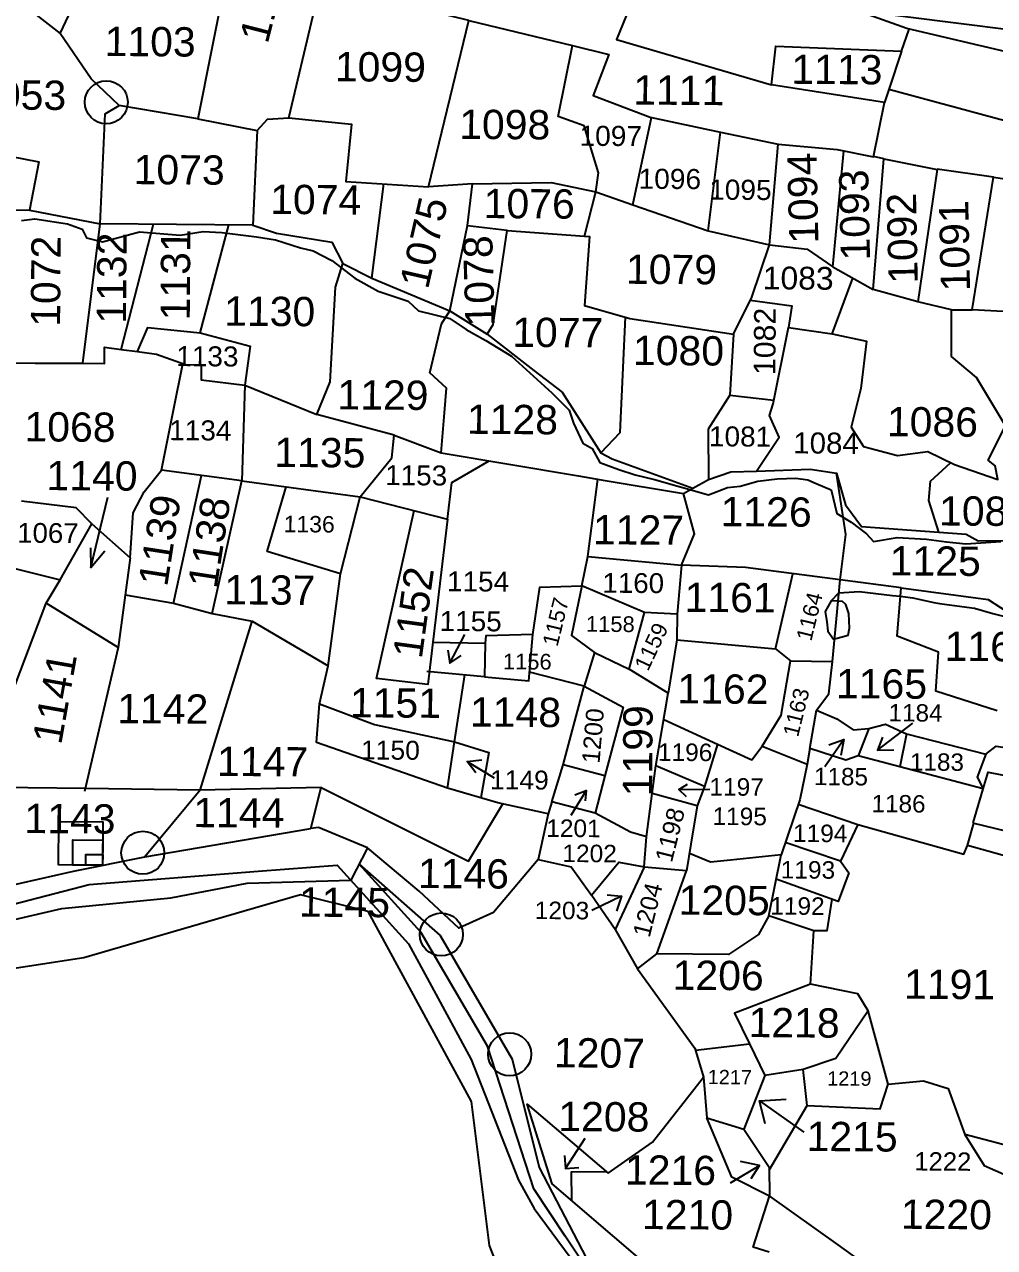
# Model space of a CAD drawing. Header units: inches. Extents: x 215816 to 245985, y 1583903 to 1595496.
# Drawn here: x 227119 to 227749, y 1586894 to 1587689 of the extents above; entities that cross this region are included whole.
import ezdxf

# ---------------------------------------------------------------- set-up
doc = ezdxf.new("R2010")
doc.units = ezdxf.units.IN
doc.header["$MEASUREMENT"] = 0
for name, color, linetype in [('BOUNDRY STONES', 240, 'Continuous'), ('PLOTS', 7, 'Continuous'), ('PLOTS NO', 7, 'Continuous'), ('ROADS', 1, 'Continuous'), ('STREAMS', 4, 'Continuous'), ('wells', 7, 'Continuous')]:
    doc.layers.add(name, color=color, linetype=linetype)
doc.styles.get("Standard").update_dxf_attribs({"font": 'arial.ttf'})

msp = doc.modelspace()

# ---------------------------------------------------------------- linework, layer by layer
at = {"layer": 'BOUNDRY STONES', "color": 0}
for points in [[(227161.75689, 1587335.73725), (227172.71091, 1587381.35732)], [(227161.49392, 1587348.49219), (227161.75689, 1587335.73725), (227170.69131, 1587346.65511)], [(227395.1175, 1587273.49025), (227404.81615, 1587292.19618)], [(227393.7614, 1587282.00199), (227395.1175, 1587273.49025), (227402.59189, 1587278.39628)], [(227673.15461, 1587216.94581), (227696.30653, 1587234.49271)], [(227651.2403, 1587223.83341), (227639.06961, 1587206.20793)], [(227641.65065, 1587220.35952), (227651.2403, 1587223.83341), (227649.39562, 1587213.57331)], [(227676.40355, 1587225.42459), (227673.15461, 1587216.94581), (227683.78415, 1587217.22399)], [(227411.96541, 1587202.16511), (227406.3509, 1587209.64457), (227415.92281, 1587210.63883)], [(227406.3509, 1587209.64457), (227423.98653, 1587198.89082)], [(227483.79621, 1587190.66927), (227473.76107, 1587174.44551)], [(227476.33703, 1587187.88864), (227483.79621, 1587190.66927), (227483.03958, 1587183.94391)], [(227548.94982, 1587186.6605), (227544.02351, 1587191.30103), (227549.71659, 1587194.8028)], [(227544.02351, 1587191.30103), (227564.21735, 1587191.51077)], [(227506.68637, 1587122.13491), (227487.48932, 1587112.70749)], [(227497.48137, 1587122.90928), (227506.68637, 1587122.13491), (227503.42729, 1587112.23918)], [(227600.21216, 1586974.09695), (227596.42206, 1586989.00264), (227613.7871, 1586989.94112)], [(227596.42206, 1586989.00264), (227625.32471, 1586968.60346)], [(227470.34724, 1586944.9149), (227483.2416, 1586964.66072)], [(227469.69961, 1586953.42158), (227470.34724, 1586944.9149), (227479.11791, 1586945.58263)], [(227577.61914, 1586935.6452), (227596.47463, 1586946.84632)], [(227591.10029, 1586938.38274), (227596.47463, 1586946.84632), (227584.0942, 1586949.41468)]]:
    msp.add_lwpolyline(points, dxfattribs=at)
for centre in [(227171.71489, 1587638.19686), (227195.50021, 1587150.22219), (227389.60428, 1587097.1124), (227434.03677, 1587019.21333)]:
    msp.add_circle(centre, 13.978, dxfattribs=at)
at = {"layer": 'PLOTS'}
for points in [[(227954.45274, 1587644.93644), (227945.82701, 1587629.67777), (227829.64033, 1587653.84133), (227692.32782, 1587686.21089), (227517.51154, 1587748.54251), (227479.61929, 1587768.66922), (227422.16993, 1587827.15318), (227453.68183, 1587905.69221)], [(226990.48105, 1587647.23274), (227028.24911, 1587622.37823), (227032.53098, 1587606.64485), (227049.50614, 1587606.52337), (227075.48729, 1587734.85912), (227107.51492, 1587709.71668), (227141.68412, 1587682.89305), (227160.59385, 1587722.98731), (227186.31975, 1587810.07506), (227199.94251, 1587836.38315)], [(227422.16993, 1587827.15318), (227424.15223, 1587769.49643), (227518.49742, 1587715.77194), (227503.42655, 1587679.00408), (227604.29186, 1587649.58344), (227607.16047, 1587674.72344), (227688.77581, 1587671.45232), (227680.53181, 1587646.59507), (227677.7086, 1587638.08253), (227604.29186, 1587649.58344)], [(227231.19743, 1587627.4848), (227269.74864, 1587619.79122), (227276.62056, 1587627.28698), (227290.43454, 1587627.98124), (227321.98635, 1587761.82679)], [(227290.43454, 1587627.98124), (227331.22828, 1587624.02279), (227327.608, 1587586.71413), (227381.25209, 1587583.21475), (227407.48935, 1587691.36257), (227383.56778, 1587697.16607), (227391.8809, 1587736.13104)], [(227248.81645, 1587715.77065), (227231.19743, 1587627.4848), (227180.1495, 1587636.09876), (227161.86092, 1587653.36142), (227141.68412, 1587682.89305)], [(227407.48935, 1587691.36257), (227474.80872, 1587675.03052), (227498.60291, 1587669.25792), (227488.44572, 1587642.54162), (227525.46897, 1587628.46586), (227571.1292, 1587618.79413), (227608.60352, 1587610.85633), (227646.91638, 1587607.38546), (227670.58652, 1587602.76451), (227677.7086, 1587638.08253)], [(227688.77581, 1587671.45232), (227693.84515, 1587685.66988)], [(227409.87616, 1587585.27173), (227461.13721, 1587586.05987), (227490.09557, 1587579.89127), (227491.91667, 1587592.31694), (227482.42808, 1587622.97084), (227465.68681, 1587628.84605), (227474.80872, 1587675.03052)], [(227890.20527, 1587558.17831), (227928.80116, 1587552.59974), (227928.82879, 1587579.70654), (227904.40911, 1587586.92854), (227793.7276, 1587616.0202), (227680.53181, 1587646.59507)], [(227121.85853, 1587568.07798), (227167.67675, 1587559.18047), (227171.09517, 1587630.74758), (227180.1495, 1587636.09876)], [(227490.09557, 1587579.89127), (227514.19018, 1587571.57477), (227526.20769, 1587628.30939)], [(227269.74864, 1587619.79122), (227266.98939, 1587558.31045), (227167.67675, 1587559.18047)], [(227514.19018, 1587571.57477), (227563.06039, 1587554.70672), (227571.1292, 1587618.79413)], [(227051.1141, 1587614.46602), (227127.96849, 1587599.54156), (227121.85853, 1587568.07798), (227096.08462, 1587567.6469), (227080.4608, 1587584.79354), (227057.27924, 1587589.33982), (227047.84449, 1587586.64932)], [(227563.06039, 1587554.70672), (227603.0415, 1587545.57828), (227608.60352, 1587610.85633)], [(227603.0415, 1587545.57828), (227627.57122, 1587542.72797), (227644.10686, 1587531.09876), (227651.31698, 1587606.52636)], [(227644.10686, 1587531.09876), (227670.45803, 1587516.46222), (227677.4142, 1587601.52423), (227670.61298, 1587602.89574)], [(227677.4142, 1587601.52423), (227711.95505, 1587594.55888), (227699.53421, 1587508.47445), (227670.45803, 1587516.46222)], [(227721.30789, 1587503.28384), (227734.79987, 1587503.33485), (227748.72493, 1587589.46513), (227711.98496, 1587594.76621)], [(227748.72493, 1587589.46513), (227792.83849, 1587583.10013), (227775.21556, 1587501.00115), (227734.79987, 1587503.33485)], [(227266.98939, 1587558.31045), (227282.51239, 1587553.03423), (227318.5102, 1587547.25125), (227325.47561, 1587533.38807), (227344.44998, 1587523.73638), (227352.16668, 1587585.11209)], [(227344.44998, 1587523.73638), (227395.21024, 1587502.57987), (227406.69963, 1587558.15983), (227409.87616, 1587585.27173), (227381.25209, 1587583.21475)], [(227432.49197, 1587554.82168), (227482.71926, 1587551.13626), (227490.09557, 1587579.89127)], [(227091.59591, 1587468.8592), (227108.51374, 1587468.76115), (227125.43736, 1587468.66307), (227156.53859, 1587468.48283), (227167.67675, 1587559.18047)], [(227156.53859, 1587468.48283), (227170.51069, 1587468.40185), (227170.57175, 1587478.93784), (227181.49435, 1587477.49936), (227202.54738, 1587558.87499)], [(227181.49435, 1587477.49936), (227191.99855, 1587476.11599), (227198.78931, 1587491.83016), (227232.87608, 1587488.31348), (227251.39063, 1587558.4471)], [(227395.21024, 1587502.57987), (227419.36341, 1587487.33902), (227423.39935, 1587493.73504), (227432.49197, 1587554.82168), (227406.66308, 1587557.84789)], [(227482.71926, 1587551.13626), (227485.96405, 1587550.89817), (227482.66647, 1587505.95671), (227512.13643, 1587497.6592), (227579.6235, 1587487.53081), (227591.50598, 1587511.58406), (227603.0415, 1587545.57828)], [(227232.87608, 1587488.31348), (227265.28852, 1587479.627), (227261.83237, 1587454.28804), (227308.63344, 1587435.13491), (227317.36151, 1587456.46213), (227320.68774, 1587517.95788), (227325.47561, 1587533.38807)], [(227590.5197, 1587509.58758), (227617.4231, 1587505.74436), (227615.41697, 1587491.70106), (227643.76784, 1587487.65106), (227657.28245, 1587523.78049)], [(227643.76784, 1587487.65106), (227666.0576, 1587482.89752), (227662.34311, 1587452.15851), (227656.0056, 1587426.92616), (227664.09131, 1587414.32316), (227686.34776, 1587408.50966), (227706.00125, 1587411.02987), (227723.41325, 1587402.59018), (227751.46611, 1587392.91034), (227749.69876, 1587401.73694), (227745.23342, 1587405.59375), (227756.54141, 1587427.79715), (227737.6332, 1587459.26366), (227721.42297, 1587472.85003), (227721.30789, 1587503.28384), (227699.53421, 1587508.47445)], [(227358.83244, 1587421.78404), (227389.48573, 1587410.27747), (227391.59476, 1587436.22921), (227392.89738, 1587452.25799), (227382.16396, 1587462.2114), (227389.77747, 1587494.25005), (227395.21024, 1587502.57987)], [(227493.37229, 1587410.25302), (227505.96521, 1587423.39049), (227509.40816, 1587498.42736)], [(227594.54054, 1587398.39328), (227609.35241, 1587420.40541), (227602.92781, 1587434.52431), (227605.38717, 1587442.22968), (227615.41697, 1587491.70106)], [(227419.36341, 1587487.33902), (227449.83548, 1587463.78661), (227468.11188, 1587449.66045), (227488.82848, 1587417.34158), (227493.37229, 1587410.25302), (227500.66258, 1587406.27319), (227553.07561, 1587387.36303), (227563.24751, 1587392.95373), (227577.87911, 1587397.82604), (227594.54054, 1587398.39328), (227629.49769, 1587399.58339), (227646.46932, 1587396.97), (227652.52731, 1587376.45985), (227662.9014, 1587362.31269), (227713.19134, 1587358.69206), (227730.79613, 1587357.4246), (227738.73795, 1587353.01735), (227762.26702, 1587353.36384), (227778.13677, 1587346.87284)], [(227579.6235, 1587487.53081), (227577.26339, 1587447.79811), (227605.86409, 1587444.58203)], [(227191.99855, 1587476.11599), (227204.48182, 1587474.47197), (227223.20262, 1587467.59538), (227233.54171, 1587467.41474), (227233.37142, 1587457.66796), (227261.83237, 1587454.28804), (227259.84203, 1587392.01138), (227207.57999, 1587399.04854), (227215.38037, 1587437.9466), (227221.4547, 1587468.23743)], [(227577.26339, 1587447.79811), (227563.16563, 1587425.5555), (227563.24751, 1587392.95373)], [(227259.84203, 1587392.01138), (227336.74493, 1587381.6563), (227357.5247, 1587407.03408), (227358.83244, 1587421.78404), (227308.63344, 1587435.13491)], [(227336.74493, 1587381.6563), (227393.56517, 1587367.24376), (227396.3675, 1587391.0777), (227420.72458, 1587405.0265)], [(227389.48573, 1587410.27747), (227478.76308, 1587395.27075), (227493.60575, 1587392.77583), (227547.19122, 1587383.76859), (227553.07561, 1587387.36303)], [(227713.19134, 1587358.69206), (227706.6417, 1587379.33341), (227707.76177, 1587391.85371), (227720.78643, 1587403.86342)], [(227187.31989, 1587341.9994), (227189.28547, 1587371.21743), (227196.37765, 1587384.97091), (227207.57999, 1587399.04854)], [(227688.6283, 1587322.39365), (227648.86707, 1587327.59866), (227652.73798, 1587357.16869), (227646.46932, 1587396.97)], [(227184.04699, 1587317.95244), (227215.44943, 1587312.44447), (227233.71101, 1587395.52996)], [(227215.44943, 1587312.44447), (227240.59433, 1587305.79474), (227259.84203, 1587392.01138)], [(227324.04863, 1587331.60221), (227276.32942, 1587346.22732), (227288.63017, 1587388.13502)], [(227489.20284, 1587280.51228), (227511.76208, 1587269.65797), (227521.66421, 1587306.53966), (227480.90832, 1587323.70536), (227484.91793, 1587342.9207), (227491.48163, 1587393.13287)], [(227240.59433, 1587305.79474), (227266.70086, 1587300.83938), (227316.08531, 1587271.7646), (227324.04863, 1587331.60221), (227336.74493, 1587381.6563)], [(227484.91793, 1587342.9207), (227545.88698, 1587337.26159), (227554.26813, 1587357.51673), (227547.19122, 1587383.76859)], [(227110.46424, 1587335.41647), (227141.70606, 1587327.67915), (227162.42315, 1587364.05093), (227152.18169, 1587374.43375), (227116.59978, 1587378.91884)], [(227393.56517, 1587367.24376), (227384.14672, 1587287.13948), (227380.92287, 1587259.72045), (227347.49409, 1587263.65092), (227371.98135, 1587372.71853)], [(227162.42315, 1587364.05093), (227187.31989, 1587341.9994), (227179.38426, 1587283.69405), (227132.55734, 1587312.51132), (227141.70606, 1587327.67915)], [(227751.01124, 1587242.51729), (227711.27552, 1587255.41943), (227712.81662, 1587280.65722), (227686.07257, 1587291.14229), (227688.6283, 1587322.39365), (227745.1285, 1587314.99741), (227761.18439, 1587304.58875), (227771.41969, 1587320.37722), (227778.13677, 1587346.87284)], [(227545.88698, 1587337.26159), (227542.93523, 1587305.46056), (227521.66421, 1587306.53966)], [(227648.86707, 1587327.59866), (227587.32379, 1587335.65507), (227545.88698, 1587337.26159)], [(227542.75142, 1587288.72492), (227606.87952, 1587282.7813), (227618.09543, 1587331.62686)], [(227606.87952, 1587282.7813), (227616.73621, 1587275.13614), (227643.9397, 1587274.55302), (227648.86707, 1587327.59866)], [(227449.17704, 1587292.23983), (227453.73662, 1587322.97442), (227480.90832, 1587323.70536), (227474.19425, 1587291.52941), (227489.20284, 1587280.51228), (227482.38753, 1587258.66977), (227446.92989, 1587267.74986)], [(227056.37245, 1587117.49882), (227087.06732, 1587192.91467), (227132.55734, 1587312.51132)], [(227232.79162, 1587190.98871), (227266.70086, 1587300.83938)], [(227542.93523, 1587305.46056), (227542.75142, 1587288.72492), (227537.06657, 1587254.03518), (227511.76208, 1587269.65797)], [(227417.63689, 1587264.71535), (227446.4092, 1587262.07526), (227449.17704, 1587292.23983), (227418.63797, 1587291.35183), (227418.07718, 1587286.45221)], [(227384.14672, 1587287.13948), (227418.07718, 1587286.45221), (227417.63689, 1587264.71535), (227380.09473, 1587268.16014)], [(227179.38426, 1587283.69405), (227157.65921, 1587190.03768)], [(227393.52897, 1587192.34635), (227308.46695, 1587221.84501), (227310.4191, 1587246.98084), (227316.08531, 1587271.7646)], [(227598.30013, 1587219.56249), (227610.64617, 1587239.77986), (227616.73621, 1587275.13614)], [(227633.65177, 1587242.9288), (227641.6449, 1587253.542), (227643.9397, 1587274.55302)], [(227310.4191, 1587246.98084), (227346.12198, 1587233.61913), (227398.17464, 1587222.42201), (227404.88822, 1587265.88514)], [(227482.38753, 1587258.66977), (227507.91163, 1587244.92988), (227496.02578, 1587200.18153), (227468.79401, 1587207.4147), (227482.40557, 1587258.66007)], [(227523.08071, 1587160.57693), (227526.81017, 1587188.75541), (227529.18964, 1587206.73382), (227537.06657, 1587254.03518)], [(227534.22091, 1587236.94684), (227569.15322, 1587220.9302), (227560.65082, 1587193.39161), (227529.18964, 1587206.73382)], [(227629.31201, 1587218.09079), (227633.65177, 1587242.9288), (227646.86012, 1587237.38161), (227657.42028, 1587230.1589), (227667.57687, 1587231.00849), (227660.61791, 1587213.3519)], [(227667.57687, 1587231.00849), (227678.43953, 1587233.8126), (227692.12142, 1587227.60506), (227687.82276, 1587206.14447)], [(227461.47072, 1587183.38909), (227459.06204, 1587175.48689), (227426.29833, 1587182.67778), (227393.52897, 1587192.34635), (227398.17464, 1587222.42201), (227420.45384, 1587215.35523), (227415.28852, 1587185.92622)], [(227569.15322, 1587220.9302), (227591.47373, 1587210.69613), (227598.30013, 1587219.56249), (227627.52971, 1587207.89007), (227622.6295, 1587184.6347), (227610.52946, 1587148.83752)], [(227692.12142, 1587227.60506), (227743.6247, 1587214.42793), (227738.09645, 1587199.48162), (227741.93315, 1587191.80889)], [(227735.41401, 1587169.7113), (227741.93315, 1587191.80889), (227687.82276, 1587206.14447), (227660.61791, 1587213.3519), (227652.6735, 1587210.54592), (227629.31201, 1587218.09079), (227627.52971, 1587207.89007)], [(227743.6247, 1587214.42793), (227750.50315, 1587219.55288), (227838.53119, 1587206.01202), (227836.07713, 1587185.21646)], [(227496.02578, 1587200.18153), (227489.58215, 1587175.92226), (227461.47072, 1587183.38909), (227468.79401, 1587207.4147)], [(227232.79162, 1587190.98871), (227158.19675, 1587191.97459), (227082.92275, 1587192.96945), (227007.21931, 1587203.76261)], [(227741.93315, 1587191.80889), (227745.10442, 1587202.55838), (227833.42465, 1587185.52947), (227863.91736, 1587181.93106)], [(227311.44782, 1587192.74496), (227232.79162, 1587190.98871), (227196.71853, 1587147.50125), (227304.8485, 1587166.10578)], [(227341.63988, 1587153.35461), (227309.83665, 1587166.60384), (227304.8485, 1587166.10578), (227311.44782, 1587192.74496), (227407.23448, 1587144.73557), (227429.57085, 1587181.95954)], [(227560.65082, 1587193.39161), (227556.00875, 1587180.80076), (227526.81017, 1587188.75541)], [(227621.67166, 1587181.801), (227660.38446, 1587168.53436), (227649.10829, 1587144.77872), (227613.25405, 1587156.89804)], [(227459.06204, 1587175.48689), (227452.55711, 1587145.84423), (227423.6206, 1587111.30903), (227400.90269, 1587101.15881), (227375.26312, 1587125.36008), (227341.63988, 1587153.35461), (227330.79969, 1587132.3324)], [(227452.55711, 1587145.84423), (227474.10687, 1587141.11525), (227487.18455, 1587122.67052), (227504.97735, 1587144.15201), (227521.4563, 1587141.07714), (227523.08071, 1587160.57693), (227512.63276, 1587163.60872), (227489.58215, 1587175.92226)], [(227556.00875, 1587180.80076), (227551.88818, 1587155.77613), (227549.05116, 1587138.54658), (227521.43712, 1587140.84694), (227502.69804, 1587100.44945), (227487.18455, 1587122.67052)], [(227660.38446, 1587168.53436), (227729.28971, 1587149.33051), (227731.84047, 1587155.07395)], [(227774.90662, 1587140.59161), (227763.69487, 1587146.08949), (227731.84047, 1587155.07395), (227735.93315, 1587169.58456), (227825.37374, 1587147.74863), (227885.26861, 1587134.90116)], [(227602.5888, 1587109.34805), (227610.52946, 1587148.83752), (227577.5507, 1587145.4344), (227564.59131, 1587144.09711), (227550.899, 1587149.76871)], [(226993.06574, 1587121.60738), (227058.35256, 1587117.37032), (227150.4716, 1587138.24654), (227196.71853, 1587147.50125)], [(227055.32094, 1587102.37322), (227160.56674, 1587129.58108), (227270.57189, 1587138.17516), (227321.89548, 1587142.18478), (227368.21885, 1587090.92868), (227383.12347, 1587063.49395), (227408.96046, 1587015.93618), (227439.7768, 1586937.36643), (227449.96392, 1586919.02406), (227485.16257, 1586871.50147), (227511.18253, 1586824.46192), (227515.77543, 1586715.97973), (227518.50211, 1586651.5769), (227491.70779, 1586532.72189), (227465.25011, 1586445.38352), (227466.97933, 1586436.93909), (227413.0388, 1586331.96683), (227357.66034, 1586224.19626), (227335.80255, 1586121.72461)], [(227649.10829, 1587144.77872), (227654.52683, 1587137.22657), (227647.65641, 1587118.53425), (227607.37602, 1587133.1552)], [(227502.69804, 1587100.44945), (227517.0805, 1587074.87263), (227529.71279, 1587084.60786), (227549.05116, 1587138.54658)], [(226700.19753, 1587106.82086), (226902.27613, 1587096.26248), (227059.51199, 1587094.76993), (227142.92454, 1587113.9049), (227213.68523, 1587120.98929), (227263.39925, 1587130.57987), (227330.79969, 1587132.3324)], [(227643.56238, 1587120.0203), (227640.23012, 1587099.44465), (227631.8314, 1587099.49505)], [(227629.5834, 1587064.88647), (227631.8314, 1587099.49505), (227602.5888, 1587109.34805), (227595.76541, 1587097.20576), (227576.37207, 1587084.0617), (227529.71279, 1587084.60786)], [(227517.0805, 1587074.87263), (227554.4245, 1587023.20333), (227560.15682, 1587004.32085)], [(227667.14712, 1587047.5138), (227660.48909, 1587058.47879), (227629.5834, 1587064.88647), (227582.66262, 1587046.84469), (227580.17186, 1587045.88695), (227589.94818, 1587026.0424)], [(227627.55302, 1586985.8558), (227675.05746, 1586983.69626), (227680.27099, 1586999.85312), (227667.14712, 1587047.5138), (227646.16979, 1587016.54935), (227624.80807, 1587009.34785)], [(227554.79932, 1587021.96866), (227589.94818, 1587026.0424), (227599.99633, 1587005.40941), (227586.36851, 1586970.43215)], [(227602.78043, 1586943.82365), (227627.55302, 1586985.8558), (227624.80807, 1587009.34785), (227599.99633, 1587005.40941)], [(227541.60722, 1586866.5582), (227461.69305, 1586935.0085), (227445.49375, 1586986.83821), (227498.08136, 1586942.01126), (227527.00521, 1586962.14118), (227560.15682, 1587004.32085), (227562.29319, 1586977.86761), (227586.36851, 1586970.43215), (227602.76324, 1586945.91058), (227602.91882, 1586927.02521), (227578.58813, 1586939.40147), (227562.29319, 1586977.86761)], [(227680.27099, 1586999.85312), (227703.25726, 1587001.98302), (227719.29047, 1586996.89741), (227730.07456, 1586967.07164)], [(227779.56901, 1586954.23068), (227754.77365, 1586960.66365), (227730.07456, 1586967.07164), (227742.57813, 1586947.01179), (227764.61044, 1586937.127)], [(227474.52452, 1586924.01773), (227474.24886, 1586942.76288), (227496.81041, 1586943.09466)], [(227602.73796, 1586890.61264), (227592.28183, 1586893.73529), (227602.91882, 1586927.02521), (227647.3594, 1586895.25258), (227694.7187, 1586861.39321), (227721.03829, 1586839.33879), (227760.06578, 1586831.67758), (227782.16331, 1586871.45456), (227796.30437, 1586875.20029), (227807.77972, 1586912.78422), (227802.57702, 1586928.5757), (227796.39361, 1586935.3979), (227775.59532, 1586949.10272), (227761.73961, 1586933.99723), (227779.80421, 1586922.51024), (227807.77972, 1586912.78422), (227843.73647, 1586916.92344), (227858.7063, 1586934.03607), (227879.97068, 1586934.25027), (227873.82617, 1586895.27504), (227890.75601, 1586892.60603), (227897.566, 1586935.8025), (227879.97068, 1586934.25027)]]:
    msp.add_lwpolyline(points, dxfattribs=at)
at = {"layer": 'ROADS'}
for points in [[(227432.55146, 1587803.4761), (227485.58106, 1587751.25196), (227631.601, 1587701.55855), (227715.42924, 1587691.02303), (227770.73437, 1587684.07229), (227904.08812, 1587653.61189), (228031.73724, 1587658.33702)], [(227322.36265, 1586135.92133), (227335.6851, 1586198.37839), (227395.89925, 1586325.95179), (227400.95925, 1586369.56918), (227457.99257, 1586444.13131), (227467.82994, 1586489.38127), (227460.4748, 1586523.12307), (227483.2742, 1586590.81276), (227504.52525, 1586653.90553), (227474.9743, 1586757.20096), (227420.86653, 1586894.94415), (227409.19159, 1586988.50332), (227342.1023, 1587111.99363), (227298.08321, 1587122.84135), (227261.44831, 1587112.19012), (227157.03932, 1587081.83425), (227069.32144, 1587068.48794)]]:
    msp.add_lwpolyline(points, dxfattribs=at)
at = {"layer": 'ROADS', "color": 1}
for points in [[(227336.21979, 1587142.84351), (227388.79138, 1587096.49479), (227435.594, 1587015.9811), (227453.13749, 1586945.59136), (227483.98353, 1586886.34134), (227523.40249, 1586833.34327), (227522.50886, 1586796.73254), (227557.39808, 1586723.64025), (227562.17778, 1586641.21761), (227505.33764, 1586515.16269), (227476.50737, 1586462.85514), (227478.54201, 1586442.76963), (227517.32838, 1586361.19841), (227523.5327, 1586312.34035), (227527.07026, 1586284.48263), (227539.60606, 1586231.02796)], [(227526.35621, 1586234.16705), (227516.51464, 1586272.92818), (227506.48665, 1586337.07038), (227501.53292, 1586368.756), (227466.11472, 1586441.1613), (227485.00247, 1586489.28509), (227504.43811, 1586549.1859), (227522.19669, 1586625.19187), (227525.57632, 1586654.54946), (227525.18826, 1586767.58718), (227512.42555, 1586837.55241), (227470.12735, 1586901.01118), (227449.71067, 1586931.64175), (227419.54901, 1587024.44951), (227376.341, 1587098.68165), (227336.21979, 1587142.84351)]]:
    msp.add_lwpolyline(points, dxfattribs=at)
at = {"layer": 'STREAMS', "color": 4}
for points in [[(227116.68978, 1587561.29376), (227125.38037, 1587562.44231), (227146.55731, 1587559.06209), (227156.02388, 1587555.76567), (227158.81003, 1587550.09557), (227169.1708, 1587547.54069), (227193.24524, 1587554.02757), (227219.68047, 1587551.82047), (227234.8408, 1587554.13346), (227246.95071, 1587553.44143), (227269.34358, 1587550.65788), (227281.84869, 1587548.75228), (227297.96502, 1587543.59216), (227306.22881, 1587541.51509), (227318.29973, 1587535.37492), (227333.46897, 1587523.73713), (227348.55261, 1587515.35572), (227368.09274, 1587508.96029), (227374.7109, 1587502.6574), (227395.06871, 1587497.66874), (227405.71912, 1587490.52981), (227418.59056, 1587483.37498), (227435.13454, 1587473.08858), (227461.45914, 1587449.22554), (227472.68639, 1587438.04662), (227475.65434, 1587429.5501), (227481.61913, 1587416.59273), (227487.65178, 1587413.11914), (227492.63442, 1587404.00284), (227505.12076, 1587399.47407), (227515.59531, 1587395.96862), (227528.29377, 1587392.85089), (227563.39613, 1587382.88879), (227575.74704, 1587387.64345), (227583.83047, 1587388.59453), (227595.3637, 1587391.94248), (227607.89192, 1587393.26539), (227620.2125, 1587393.78259), (227627.87779, 1587392.71873), (227633.31194, 1587390.25836), (227643.17644, 1587386.15198), (227646.70101, 1587370.79051), (227656.15154, 1587365.27454), (227665.99004, 1587357.53604), (227670.59929, 1587352.66001), (227685.96292, 1587355.17337), (227705.13817, 1587354.22896), (227718.04715, 1587352.32046), (227730.75845, 1587351.01876), (227753.38494, 1587352.67295)], [(227643.02298, 1587314.0014), (227639.29004, 1587307.00384), (227640.2477, 1587300.47451), (227640.87292, 1587294.28199), (227644.5185, 1587289.07126), (227654.07926, 1587291.67879), (227655.11711, 1587296.35421), (227654.68187, 1587305.72303), (227652.54887, 1587311.75907), (227650.38594, 1587313.61427), (227643.02298, 1587314.0014), (227648.08358, 1587319.16395), (227661.24355, 1587320.16395), (227682.91208, 1587317.60153), (227687.99516, 1587317.03016), (227696.28693, 1587315.90093), (227709.9199, 1587312.86102), (227715.00089, 1587312.02218), (227736.22957, 1587309.38261), (227748.30736, 1587305.89017), (227761.06801, 1587302.56322)]]:
    msp.add_lwpolyline(points, dxfattribs=at)
at = {"layer": 'wells', "color": 0}
for points in [[(227169.347, 1587142.11314), (227140.64985, 1587142.3185), (227140.85245, 1587170.6303), (227169.54961, 1587170.42494)], [(227169.347, 1587142.11314), (227149.9704, 1587142.2518), (227150.08705, 1587158.55248), (227169.46365, 1587158.41382)]]:
    msp.add_lwpolyline(points, close=True, dxfattribs=at)
at = {"layer": 'wells'}
msp.add_lwpolyline([(227169.347, 1587142.11314), (227158.42966, 1587142.19127), (227158.47978, 1587149.19468), (227169.39712, 1587149.11655)], close=True, dxfattribs=at)

# ---------------------------------------------------------------- texts
at = {"layer": 'PLOTS NO'}
for s, height, rotation, p in [('1100', 19.062325, 75.6158852, (227276.66033, 1587675.63629)), ('1103', 19.062325, 359.58998577, (227170.57494, 1587668.30625)), ('1099', 19.062325, 359.58998577, (227320.30574, 1587651.86885)), ('1113', 19.062325, 359.58998577, (227617.15672, 1587650.21028)), ('1053', 19.062325, 359.58998577, (227086.36889, 1587633.5915)), ('1111', 19.062325, 359.58998577, (227514.32714, 1587636.70955)), ('1098', 19.062325, 359.58998577, (227401.16133, 1587614.41479)), ('1097', 13.084643, 359.58998577, (227479.4188, 1587609.92473)), ('1073', 19.062325, 359.58998577, (227189.46253, 1587584.98665)), ('1094', 19.062325, 91.18112604, (227634.83466, 1587546.36445)), ('1096', 13.084643, 359.58998577, (227517.83228, 1587581.98494)), ('1095', 13.084643, 359.58998577, (227563.7101, 1587574.90759)), ('1093', 19.062325, 91.18112604, (227668.41055, 1587535.46336)), ('1074', 19.062325, 359.58998577, (227278.24101, 1587565.60926)), ('1076', 19.062325, 359.58998577, (227417.08833, 1587562.91092)), ('1075', 19.062325, 77.11091397, (227380.90726, 1587516.0311)), ('1092', 19.062325, 91.18112604, (227699.47638, 1587520.32921)), ('1091', 19.062325, 91.18112604, (227733.4496, 1587515.44755)), ('1072', 19.062325, 89.58998577, (227141.68254, 1587492.12713)), ('1132', 19.062325, 89.58998577, (227184.56161, 1587494.17067)), ('1131', 19.062325, 89.58998577, (227226.02443, 1587496.32044)), ('1078', 19.062325, 91.63539426, (227424.37209, 1587492.6592)), ('1079', 19.062325, 359.58998577, (227509.59655, 1587520.19278)), ('1083', 14.824636, 359.58998577, (227598.59293, 1587516.61273)), ('1130', 19.062325, 359.58998577, (227248.31809, 1587492.93937)), ('1082', 14.094945, 89.58998577, (227606.80842, 1587460.77582)), ('1077', 19.062325, 359.58998577, (227435.61892, 1587479.2082)), ('1080', 19.062325, 359.58998577, (227514.17835, 1587467.40977)), ('1133', 13.024212, 359.58998577, (227217.20262, 1587466.67034)), ('1129', 19.062325, 359.58998577, (227321.96733, 1587438.53281)), ('1068', 19.062325, 359.58998577, (227118.4783, 1587417.76727)), ('1128', 19.062325, 359.58998577, (227406.16565, 1587422.66418)), ('1086', 19.062325, 359.58998577, (227679.28232, 1587421.08366)), ('1134', 13.024212, 359.58998577, (227212.60706, 1587418.52501)), ('1081', 13.014117, 359.58998577, (227563.62764, 1587414.54422)), ('1135', 19.062325, 359.58998577, (227280.96067, 1587401.12095)), ('1084', 13.702574, 359.58998577, (227618.43035, 1587409.89779)), ('1140', 19.062325, 359.58998577, (227132.77566, 1587386.05217)), ('1153', 12.979443, 359.58998577, (227353.04821, 1587389.30932)), ('1139', 19.062325, 81.22409965, (227211.32056, 1587322.72101)), ('1138', 19.062325, 81.22409965, (227243.5482, 1587321.42763)), ('1126', 19.062325, 359.58998577, (227571.17139, 1587362.61106)), ('1085', 19.062325, 359.58998577, (227713.22953, 1587363.06444)), ('1067', 12.860787, 359.58998577, (227113.75576, 1587351.877)), ('1136', 10.678977, 359.58998577, (227287.06205, 1587358.68577)), ('1127', 19.062325, 359.58998577, (227488.19228, 1587350.83934)), ('1125', 19.062325, 359.58998577, (227681.11468, 1587330.61687)), ('1152', 19.062325, 82.22523953, (227376.88979, 1587275.85856)), ('1154', 12.979443, 359.58998577, (227393.29327, 1587320.2965)), ('1160', 12.898997, 359.58998577, (227494.33167, 1587319.34265)), ('1137', 19.062325, 359.58998577, (227248.43878, 1587311.79457)), ('1161', 19.062325, 359.58998577, (227547.74618, 1587306.87533)), ('1157', 10.213401, 76.19748802, (227465.12539, 1587283.83462)), ('1164', 10.213401, 76.19748802, (227630.14664, 1587287.28914)), ('1155', 12.979443, 359.58998577, (227388.50318, 1587294.47042)), ('1158', 10.213401, 359.58998577, (227483.62028, 1587293.95129)), ('1159', 10.213401, 64.8148452, (227523.99476, 1587267.7786)), ('1166', 19.062325, 359.58998577, (227716.85066, 1587275.0449)), ('1141', 19.062325, 79.93009269, (227142.3992, 1587219.9529)), ('1156', 10.213401, 359.58998577, (227429.59935, 1587269.54027)), ('1165', 19.062325, 359.58998577, (227646.18076, 1587250.75302)), ('1162', 19.062325, 359.58998577, (227543.06974, 1587247.42779)), ('1142', 19.062325, 359.58998577, (227178.80675, 1587234.52386)), ('1151', 19.062325, 359.58998577, (227330.09954, 1587238.34587)), ('1163', 10.213401, 76.19748802, (227621.55288, 1587224.96909)), ('1148', 19.062325, 359.58998577, (227408.19217, 1587232.32519)), ('1199', 19.062325, 89.58998577, (227526.63815, 1587186.88176)), ('1184', 11.290035, 359.58998577, (227680.39976, 1587235.70455)), ('1200', 11.533247, 85.19128041, (227492.45662, 1587207.93505)), ('1150', 12.318678, 359.58998577, (227337.34277, 1587210.95012)), ('1196', 11.396003, 359.58998577, (227530.40335, 1587210.03616)), ('1147', 19.062325, 359.58998577, (227243.74354, 1587200.21735)), ('1183', 11.290035, 359.58998577, (227694.34095, 1587203.72214)), ('1185', 11.290035, 359.58998577, (227631.92488, 1587194.24976)), ('1149', 12.318678, 359.58998577, (227421.16175, 1587191.57496)), ('1197', 11.396003, 359.58998577, (227563.89583, 1587187.47863)), ('1143', 19.062325, 359.58998577, (227118.42694, 1587163.07615)), ('1144', 19.062325, 359.58998577, (227228.2725, 1587166.92861)), ('1186', 11.290035, 359.58998577, (227669.34941, 1587176.62361)), ('1198', 11.396003, 75.91867864, (227539.51533, 1587143.36083)), ('1195', 11.396003, 359.58998577, (227565.88434, 1587168.33481)), ('1201', 11.396003, 359.58998577, (227457.7823, 1587160.60637)), ('1194', 11.396003, 359.58998577, (227618.23461, 1587157.29936)), ('1202', 11.396003, 359.58998577, (227468.29269, 1587144.23558)), ('1146', 19.062325, 359.58998577, (227374.29509, 1587127.33675)), ('1193', 11.396003, 359.58998577, (227610.27139, 1587133.58822)), ('1145', 19.062325, 359.58998577, (227296.93506, 1587108.7275)), ('1204', 11.396003, 75.91867864, (227524.99616, 1587094.57801)), ('1205', 19.062325, 359.58998577, (227543.85768, 1587110.01936)), ('1203', 11.396003, 359.58998577, (227450.31485, 1587107.16782)), ('1192', 11.396003, 359.58998577, (227603.4361, 1587110.07229)), ('1206', 19.062325, 359.58998577, (227539.96575, 1587061.19376)), ('1191', 19.062325, 359.58998577, (227690.48098, 1587055.36659)), ('1218', 19.062325, 359.58998577, (227589.34075, 1587030.41976)), ('1207', 19.062325, 359.58998577, (227462.73229, 1587010.7675)), ('1217', 9.271228, 359.58998577, (227562.80009, 1586999.85547)), ('1219', 9.271228, 359.58998577, (227640.48176, 1586998.91291)), ('1208', 19.062325, 359.58998577, (227465.62404, 1586969.33263)), ('1215', 19.062325, 359.58998577, (227627.06998, 1586956.36562)), ('1216', 19.062325, 359.58998577, (227508.94823, 1586934.57209)), ('1222', 11.941795, 359.58998577, (227697.12115, 1586943.69839)), ('1210', 19.062325, 359.58998577, (227520.07694, 1586905.59846)), ('1220', 19.062325, 359.58998577, (227688.34782, 1586905.78972))]:
    msp.add_text(s, height=height, rotation=rotation, dxfattribs=at).set_placement(p)

doc.saveas('drawing.dxf')
